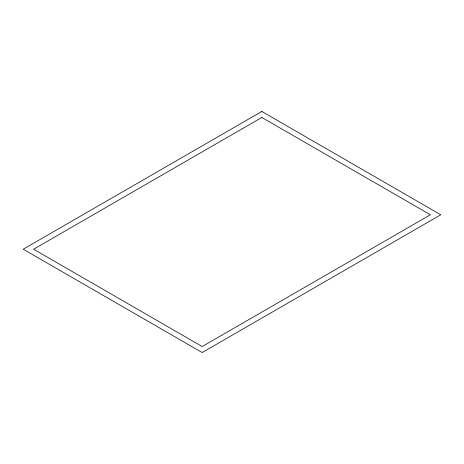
<?xml version="1.0" encoding="UTF-8"?>
<svg xmlns="http://www.w3.org/2000/svg" width="464" height="464" viewBox="0 0 464 464"><rect width="100%" height="100%" fill="white"/><g stroke="black" fill="none" stroke-linecap="round" stroke-linejoin="round"><path stroke-width="0.7" d="M261.829 111.453L23.2 249.22L202.171 352.547L440.8 214.78L261.829 111.453M261.829 117.462L33.611 249.22L202.171 346.538L430.389 214.78L261.829 117.462"/></g></svg>
